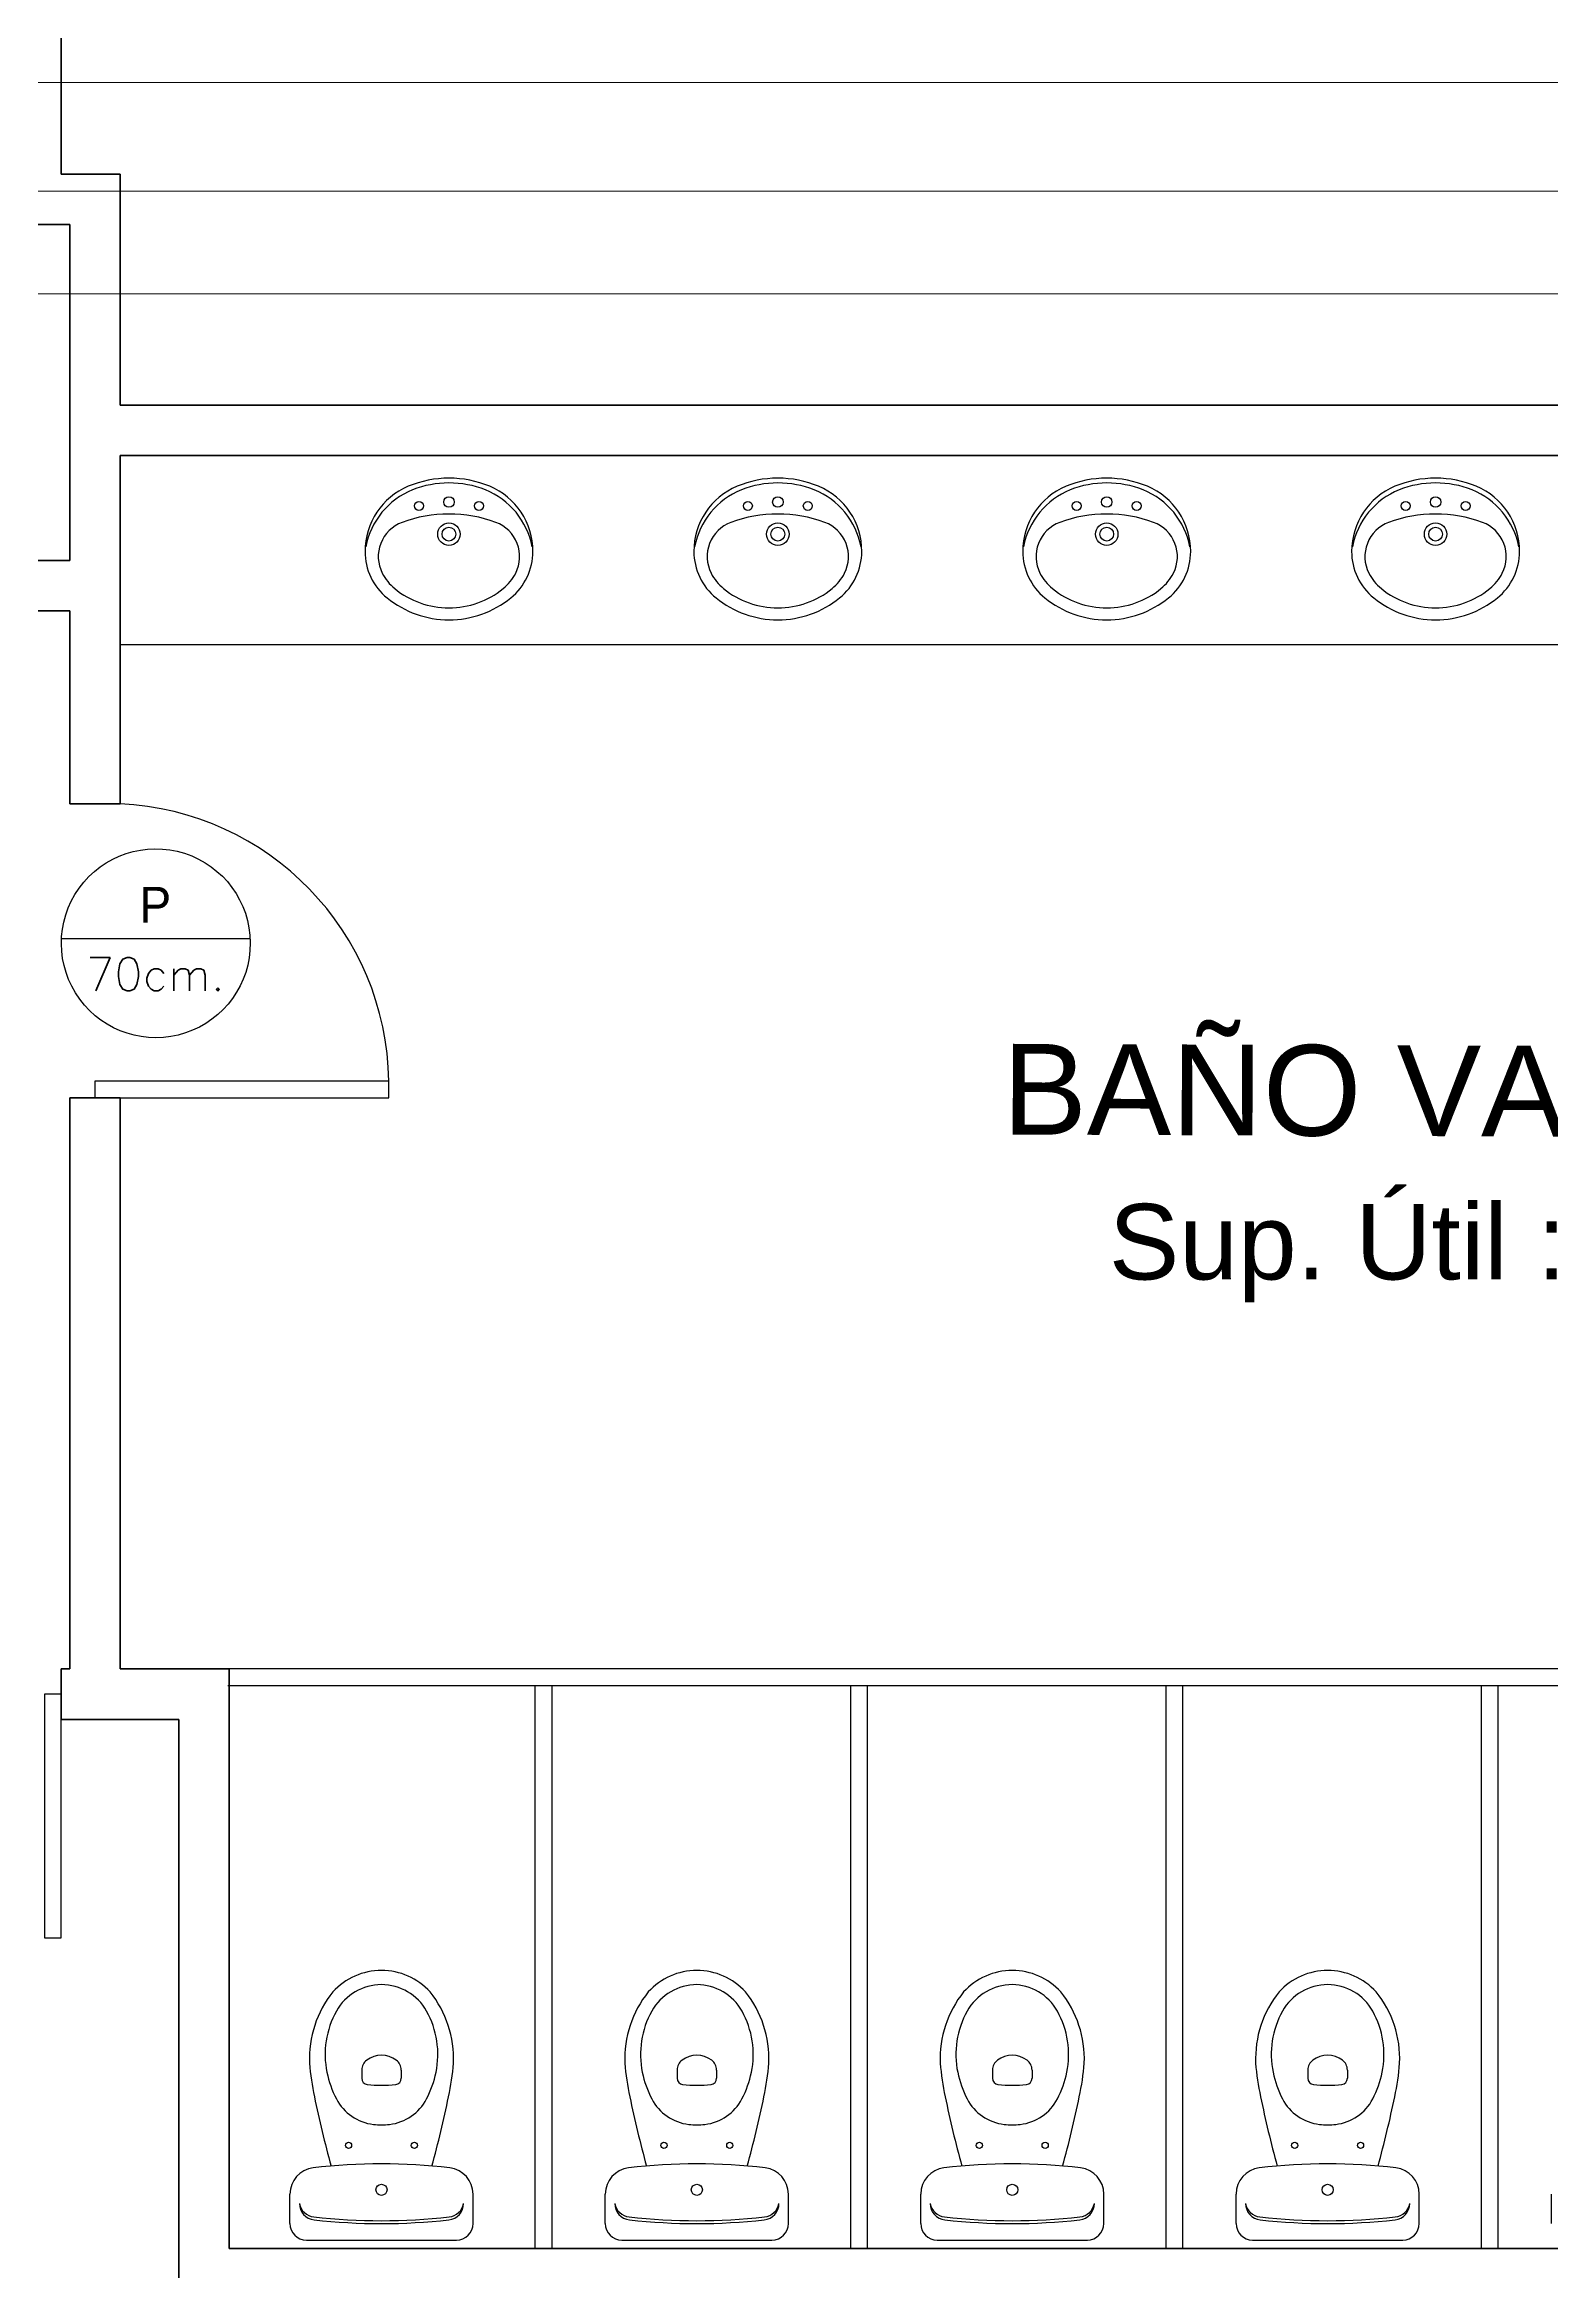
# Model space of a CAD drawing. Header units: inches. Extents: x -955375 to 106222, y -96450 to 64845.
# Drawn here: x 19552 to 23223, y 6462 to 11886 of the extents above; entities that cross this region are included whole.
import ezdxf

# ---------------------------------------------------------------- set-up
doc = ezdxf.new("R2010")
doc.units = ezdxf.units.IN
doc.header["$MEASUREMENT"] = 0
doc.linetypes.add('CONTINUA', pattern=[0])
for name, color, linetype in [('023_MUROS_2', 7, 'Continuous'), ('A_TEXTOLOCAL', 3, 'Continuous'), ('cimentacion', 2, 'Continuous'), ('DIBUJO', 2, 'Continuous')]:
    doc.layers.add(name, color=color, linetype=linetype)
doc.layers.add('ACHUTECH', color=24, linetype='Continuous', lineweight=18)
doc.styles.add('ROMANS', font='romans')
doc.styles.get("Standard").update_dxf_attribs({"font": 'isocp2.shx'})
doc.styles.add('TEXTO-100', font='romans.shx', dxfattribs={"height": 0.15})
doc.dimstyles.new('SUPERPEQUEÑA', dxfattribs={"dimtxt": 0.1, "dimasz": 0.05, "dimexe": 0.1, "dimexo": 0.15, "dimgap": 0.05, "dimtad": 1, "dimzin": 0, "dimdsep": 46, "dimtxsty": 'Standard', "dimblk1": 'CRUZZ', "dimblk2": 'CRUZZ', "dimsah": 1, "dimcen": 0.03, "dimse1": 1, "dimse2": 1, "dimclrd": 109, "dimclre": 4, "dimclrt": 173, "dimadec": 0, "dimazin": 0, "dimtfac": 1, "dimtix": 1, "dimtmove": 1, "dimatfit": 3, "dimldrblk": 'CRUZZ', "dimfxl": 1, "dimtolj": 1, "dimtzin": 0, "dimlwd": -1, "dimarcsym": 0})

# ---------------------------------------------------------------- blocks, each defined once
blk = doc.blocks.new('CRUZ')
at = {"layer": 'DIBUJO', "color": 7, "lineweight": -3}
for p, q in [((-0.2186156304733231, 0), (0.2186156304733231, 0)), ((0, 0.2186156304733231), (0, -0.2186156304733231))]:
    blk.add_line(p, q, dxfattribs=at)
at = {"layer": 'DIBUJO', "color": 7, "lineweight": -3, "const_width": 0.05}
blk.add_lwpolyline([(-0.025000000000091, 0, 1), (0.025000000000091, 0, 1)], format="xyb", close=True, dxfattribs=at)
blk = doc.blocks.new('CRUZZ')
at = {"layer": 'DIBUJO', "color": 3, "xscale": 10, "yscale": 10, "zscale": 10}
blk.add_blockref('CRUZ', (0, 0), dxfattribs=at)
blk = doc.blocks.new('*D213')
at = {"layer": 'ACHUTECH', "color": 7, "ltscale": 500, "transparency": 16777216}
blk.add_line((17219.50589127605, 11279.21464731233), (19612.83094884473, 11279.21464731233), dxfattribs=at)
at = {"layer": 'Defpoints', "color": 0, "linetype": 'CONTINUA', "ltscale": 500, "transparency": 16777216}
for p in [(19612.88094884473, 11448.23642613687), (19612.88094884473, 11279.21464731233), (17219.45589127605, 10179.92571187011)]:
    blk.add_point(p, dxfattribs=at)
at = {"layer": 'ACHUTECH', "color": 7, "linetype": 'CONTINUA', "ltscale": 500, "transparency": 16777216, "xscale": 0.05, "yscale": 0.05, "zscale": 0.05, "rotation": 180}
blk.add_blockref('CRUZZ', (17219.45589127605, 11279.21464731233), dxfattribs=at)
at = {"layer": 'ACHUTECH', "color": 7, "linetype": 'CONTINUA', "ltscale": 500, "transparency": 16777216, "xscale": 0.05, "yscale": 0.05, "zscale": 0.05}
blk.add_blockref('CRUZZ', (19612.88094884473, 11279.21464731233), dxfattribs=at)
at = {"layer": 'ACHUTECH', "color": 7, "linetype": 'CONTINUA', "lineweight": 13, "ltscale": 500, "transparency": 16777216, "insert": (18416.16842006039, 11279.30966207611), "char_height": 0.15, "attachment_point": 5}
blk.add_mtext('\\A1;2393.43', dxfattribs=at)
blk = doc.blocks.new('*D214')
at = {"layer": 'ACHUTECH', "color": 7, "ltscale": 500, "transparency": 16777216}
blk.add_line((19612.93094884473, 11279.21464731233), (19735.57069538647, 11279.21464731233), dxfattribs=at)
at = {"layer": 'Defpoints', "color": 0, "linetype": 'CONTINUA', "ltscale": 500, "transparency": 16777216}
for p in [(19735.62069538647, 11570.97617267899), (19612.88094884473, 11448.23642613687), (19735.62069538647, 11279.21464731233)]:
    blk.add_point(p, dxfattribs=at)
at = {"layer": 'ACHUTECH', "color": 7, "linetype": 'CONTINUA', "ltscale": 500, "transparency": 16777216, "xscale": 0.05, "yscale": 0.05, "zscale": 0.05, "rotation": 180}
blk.add_blockref('CRUZZ', (19612.88094884473, 11279.21464731233), dxfattribs=at)
at = {"layer": 'ACHUTECH', "color": 7, "linetype": 'CONTINUA', "ltscale": 500, "transparency": 16777216, "xscale": 0.05, "yscale": 0.05, "zscale": 0.05}
blk.add_blockref('CRUZZ', (19735.62069538647, 11279.21464731233), dxfattribs=at)
at = {"layer": 'ACHUTECH', "color": 7, "linetype": 'CONTINUA', "lineweight": 13, "ltscale": 500, "transparency": 16777216, "insert": (19674.2508221156, 11279.30966207611), "char_height": 0.15, "attachment_point": 5}
blk.add_mtext('\\A1;122.74', dxfattribs=at)
blk = doc.blocks.new('*D215')
at = {"layer": 'ACHUTECH', "color": 7, "ltscale": 500, "transparency": 16777216}
blk.add_line((19735.67069538647, 11279.21464731233), (26145.65395854078, 11279.21464731233), dxfattribs=at)
at = {"layer": 'Defpoints', "color": 0, "linetype": 'CONTINUA', "ltscale": 500, "transparency": 16777216}
for p in [(19735.62069538647, 11570.97617267899), (26145.70395854078, 11279.21464731233), (26145.70395854078, 10885.6792544862)]:
    blk.add_point(p, dxfattribs=at)
at = {"layer": 'ACHUTECH', "color": 7, "linetype": 'CONTINUA', "ltscale": 500, "transparency": 16777216, "xscale": 0.05, "yscale": 0.05, "zscale": 0.05, "rotation": 180}
blk.add_blockref('CRUZZ', (19735.62069538647, 11279.21464731233), dxfattribs=at)
at = {"layer": 'ACHUTECH', "color": 7, "linetype": 'CONTINUA', "ltscale": 500, "transparency": 16777216, "xscale": 0.05, "yscale": 0.05, "zscale": 0.05}
blk.add_blockref('CRUZZ', (26145.70395854078, 11279.21464731233), dxfattribs=at)
at = {"layer": 'ACHUTECH', "color": 7, "linetype": 'CONTINUA', "lineweight": 13, "ltscale": 500, "transparency": 16777216, "insert": (22940.66232696363, 11279.30964731233), "char_height": 0.15, "attachment_point": 5}
blk.add_mtext('\\A1;6410.08', dxfattribs=at)
blk = doc.blocks.new('*D219')
at = {"layer": 'ACHUTECH', "color": 7, "ltscale": 500, "transparency": 16777216}
blk.add_line((13107.72438212009, 11529.65980543495), (24747.44367918378, 11529.65980543495), dxfattribs=at)
at = {"layer": 'Defpoints', "color": 0, "linetype": 'CONTINUA', "ltscale": 500, "transparency": 16777216}
for p in [(24747.49367918378, 11529.65980543495), (13107.67438212009, 11008.41900102828), (24747.49367918378, 11008.41900102828)]:
    blk.add_point(p, dxfattribs=at)
at = {"layer": 'ACHUTECH', "color": 7, "linetype": 'CONTINUA', "ltscale": 500, "transparency": 16777216, "xscale": 0.05, "yscale": 0.05, "zscale": 0.05, "rotation": 180}
blk.add_blockref('CRUZZ', (13107.67438212009, 11529.65980543495), dxfattribs=at)
at = {"layer": 'ACHUTECH', "color": 7, "linetype": 'CONTINUA', "ltscale": 500, "transparency": 16777216, "xscale": 0.05, "yscale": 0.05, "zscale": 0.05}
blk.add_blockref('CRUZZ', (24747.49367918378, 11529.65980543495), dxfattribs=at)
at = {"layer": 'ACHUTECH', "color": 7, "linetype": 'CONTINUA', "lineweight": 13, "ltscale": 500, "transparency": 16777216, "insert": (18927.58403065193, 11529.75485645066), "char_height": 0.15, "attachment_point": 5}
blk.add_mtext('\\A1;11639.82', dxfattribs=at)
blk = doc.blocks.new('*D222')
at = {"layer": 'ACHUTECH', "color": 7, "ltscale": 500, "transparency": 16777216}
blk.add_line((26268.39370508264, 11793.71590747478), (10663.15776349277, 11793.71590747478), dxfattribs=at)
at = {"layer": 'Defpoints', "color": 0, "linetype": 'CONTINUA', "ltscale": 500, "transparency": 16777216}
for p in [(10663.10776349278, 11793.71590747478), (10663.10776349278, 11008.41900102828), (26268.44370508263, 11008.41900102828)]:
    blk.add_point(p, dxfattribs=at)
at = {"layer": 'ACHUTECH', "color": 7, "linetype": 'CONTINUA', "ltscale": 500, "transparency": 16777216, "xscale": 0.05, "yscale": 0.05, "zscale": 0.05, "rotation": 180}
blk.add_blockref('CRUZZ', (10663.10776349278, 11793.71590747478), dxfattribs=at)
at = {"layer": 'ACHUTECH', "color": 7, "linetype": 'CONTINUA', "ltscale": 500, "transparency": 16777216, "xscale": 0.05, "yscale": 0.05, "zscale": 0.05}
blk.add_blockref('CRUZZ', (26268.44370508263, 11793.71590747478), dxfattribs=at)
at = {"layer": 'ACHUTECH', "color": 7, "linetype": 'CONTINUA', "lineweight": 13, "ltscale": 500, "transparency": 16777216, "insert": (18465.7757342877, 11793.81090747478), "char_height": 0.15, "attachment_point": 5}
blk.add_mtext('\\A1;15605.34', dxfattribs=at)

msp = doc.modelspace()

# ---------------------------------------------------------------- linework, layer by layer
at = {"color": 7}
for p, q in [((19735.62069538647, 10425.40520495379), (26145.70395854078, 10425.40520495371)), ((20051.54836530003, 9708.33018282288), (19592.84348893234, 9708.33018282288)), ((26145.70395854078, 7929.697025267305), (19998.4883192307, 7929.69702526708)), ((26145.70395854078, 7888.783776419994), (19998.4883192307, 7888.783776419907)), ((20746.43364972111, 7888.783776419994), (20746.43364972111, 6518.189940034747)), ((20787.3468985684, 7888.783776419994), (20787.3468985684, 6518.189940034747)), ((21514.8356046347, 7888.783776419994), (21514.8356046347, 6518.189940034747)), ((21555.7488534814, 7888.783776419994), (21555.74885348198, 6518.189940034747)), ((22283.23755954828, 7888.783776419994), (22283.23755954828, 6518.189940034747)), ((22324.15080839557, 7888.783776419994), (22324.15080839557, 6518.189940034747)), ((23051.63951446221, 7888.783776420081), (23051.63951446221, 6518.189940034863)), ((23092.55276330962, 7888.783776420081), (23092.55276330962, 6518.189940034863)), ((20324.34121284869, 6952.677099782959), (20324.34121284869, 6932.543961182033)), ((20420.58075622173, 6952.677099782959), (20420.58075622173, 6932.543961182033)), ((21092.74316776227, 6952.677099782959), (21092.74316776227, 6932.543961182033)), ((21188.98271113532, 6952.677099782959), (21188.98271113532, 6932.543961182033)), ((21861.14512267586, 6952.677099782959), (21861.14512267586, 6932.543961182033)), ((21957.3846660489, 6952.677099782959), (21957.3846660489, 6932.543961182033)), ((22629.54707758991, 6952.677099782959), (22629.54707758991, 6932.543961182033)), ((22725.78662096295, 6952.677099782959), (22725.78662096295, 6932.543961182033)), ((20149.40579280315, 6578.746374161135), (20149.40579280315, 6650.518023048207)), ((20595.51617614808, 6578.746374161135), (20595.51617614808, 6650.518023048207)), ((20917.80774771662, 6578.746374161135), (20917.80774771662, 6650.518023048207)), ((21363.91813106178, 6578.746374161135), (21363.91813106178, 6650.518023048207)), ((21686.20970263021, 6578.746374161135), (21686.20970263021, 6650.518023048207)), ((22132.32008597537, 6578.746374161135), (22132.32008597537, 6650.518023048207)), ((22454.61165754437, 6578.746374161135), (22454.61165754437, 6650.518023048207)), ((22900.7220408893, 6578.746374161135), (22900.7220408893, 6650.518023048207)), ((23223.0136124583, 6578.746374161135), (23223.0136124583, 6650.518023048207)), ((20189.50560259154, 6538.646564458337), (20555.41636635981, 6538.646564458337)), ((20957.90755750512, 6538.646564458337), (21323.81832127328, 6538.646564458337)), ((21726.30951241871, 6538.646564458337), (22092.22027618698, 6538.646564458337)), ((22494.71146733264, 6538.646564458337), (22860.62223110092, 6538.646564458337))]:
    msp.add_line(p, q, dxfattribs=at)
for centre, radius in [((20463.82173032911, 10762.65908679709), 10.95890594432958), ((20536.88110328086, 10772.15680528677), 12.78539026838458), ((20609.94047631901, 10762.65908679709), 10.95890594432958), ((21265.08213822339, 10762.65908679709), 10.95890594432958), ((21338.14151117502, 10772.15680528677), 12.78539026838458), ((21411.2008842134, 10762.65908679709), 10.95890594432958), ((22066.34254611754, 10762.65908679709), 10.95890594432958), ((22139.40191906941, 10772.15680528677), 12.78539026838458), ((22212.46129210767, 10762.65908679709), 10.95890594432958), ((22867.60295401193, 10762.65908679709), 10.95890594432958), ((22940.66232696368, 10772.15680528677), 12.78539026838458), ((23013.72170000183, 10762.65908679709), 10.95890594432958), ((20536.88110328086, 10693.98327621934), 27.39726486082405), ((20536.88110328086, 10693.98327621934), 16.80365578130545), ((21338.14151117502, 10693.98327621934), 27.39726486082405), ((21338.14151117502, 10693.98327621934), 16.80365578130545), ((22139.40191906941, 10693.98327621934), 27.39726486082405), ((22139.40191906941, 10693.98327621934), 16.80365578130545), ((22940.66232696368, 10693.98327621934), 27.39726486082405), ((22940.66232696368, 10693.98327621934), 16.80365578130545), ((20292.26136513706, 6769.220470376931), 7.518714322996701), ((20452.66060393337, 6769.220470376931), 7.518714322996701), ((21060.66332005052, 6769.220470376931), 7.518714322996701), ((21221.06255884695, 6769.220470376931), 7.518714322996701), ((21829.06527496422, 6769.220470376931), 7.518714322996701), ((21989.46451376054, 6769.220470376931), 7.518714322996701), ((22597.46722987828, 6769.220470376931), 7.518714322996701), ((22757.8664686747, 6769.220470376931), 7.518714322996701), ((20372.46098447556, 6660.950984100862), 13.53368578139402), ((20372.46098447556, 6660.950984100862), 13.53368578139402), ((21140.86293938926, 6660.950984100862), 13.53368578139402), ((21140.86293938926, 6660.950984100862), 13.53368578139402), ((21909.26489430273, 6660.950984100862), 13.53368578139402), ((21909.26489430273, 6660.950984100862), 13.53368578139402), ((22677.66684921689, 6660.950984100862), 13.53368578139402), ((22677.66684921689, 6660.950984100862), 13.53368578139402)]:
    msp.add_circle(centre, radius, dxfattribs=at)
for centre, radius, start, end in [((20504.00438544806, 10651.9741367649), 171.6895264611637, 112.7144099779081, 180), ((20519.16348993834, 10627.3905941694), 188.4589119283193, 112.179259059874, 169.0032541323898), ((20536.88110328086, 10573.43531083476), 256.8319116439737, 90, 112.7144100504939), ((20536.88110328086, 10573.43531083476), 245.1424119700222, 90, 111.2532555393037), ((20536.88110328086, 10573.43531083476), 256.8319116439737, 67.28558994950612, 90), ((20536.88110328086, 10573.43531083476), 245.1424119700222, 68.74674446069629, 90), ((20554.59871653664, 10627.3905941694), 188.4589119283193, 10.99674586761019, 67.82074094012597), ((20569.75782102691, 10651.9741367649), 171.6895264611637, 0, 67.28559002209192), ((21305.26479334257, 10651.9741367649), 171.6895264611637, 112.7144099779081, 180), ((21320.42389783261, 10627.3905941694), 188.4589119283193, 112.179259059874, 169.0032541323898), ((21338.14151117502, 10573.43531083476), 256.8319116439737, 90, 112.7144100504939), ((21338.14151117502, 10573.43531083476), 245.1424119700222, 90, 111.2532555393037), ((21338.14151117502, 10573.43531083476), 256.8319116439737, 67.28558994950612, 90), ((21338.14151117502, 10573.43531083476), 245.1424119700222, 68.74674446069629, 90), ((21355.85912443103, 10627.3905941694), 188.4589119283193, 10.99674586761019, 67.82074094012597), ((21371.01822892119, 10651.9741367649), 171.6895264611637, 0, 67.28559002209192), ((22106.52520123673, 10651.9741367649), 171.6895264611637, 112.7144099779081, 180), ((22121.68430572701, 10627.3905941694), 188.4589119283193, 112.179259059874, 169.0032541323898), ((22139.40191906941, 10573.43531083476), 256.8319116439737, 90, 112.7144100504939), ((22139.40191906941, 10573.43531083476), 245.1424119700222, 90, 111.2532555393037), ((22139.40191906941, 10573.43531083476), 256.8319116439737, 67.28558994950612, 90), ((22139.40191906941, 10573.43531083476), 245.1424119700222, 68.74674446069629, 90), ((22157.1195323253, 10627.3905941694), 188.4589119283193, 10.99674586761019, 67.82074094012597), ((22172.27863681546, 10651.9741367649), 171.6895264611637, 0, 67.28559002209192), ((22907.785609131, 10651.9741367649), 171.6895264611637, 112.7144099779081, 180), ((22922.94471362128, 10627.3905941694), 188.4589119283193, 112.179259059874, 169.0032541323898), ((22940.66232696368, 10573.43531083476), 256.8319116439737, 90, 112.7144100504939), ((22940.66232696368, 10573.43531083476), 245.1424119700222, 90, 111.2532555393037), ((22940.66232696368, 10573.43531083476), 256.8319116439737, 67.28558994950612, 90), ((22940.66232696368, 10573.43531083476), 245.1424119700222, 68.74674446069629, 90), ((22958.37994021957, 10627.3905941694), 188.4589119283193, 10.99674586761019, 67.82074094012597), ((22973.53904470973, 10651.9741367649), 171.6895264611637, 0, 67.28559002209192), ((20536.88110328086, 10414.16587777632), 328.7671783298879, 90, 110.3584633327256), ((20536.88110328086, 10414.16587777632), 328.7671783298879, 69.64153666727435, 90), ((21338.14151117502, 10414.16587777632), 328.7671783298879, 90, 110.3584633327256), ((21338.14151117502, 10414.16587777632), 328.7671783298879, 69.64153666727435, 90), ((22139.40191906941, 10414.16587777632), 328.7671783298879, 90, 110.3584633327256), ((22139.40191906941, 10414.16587777632), 328.7671783298879, 69.64153666727435, 90), ((22940.66232696368, 10414.16587777632), 328.7671783298879, 90, 110.3584633327256), ((22940.66232696368, 10414.16587777632), 328.7671783298879, 69.64153666727435, 90), ((20453.38689696993, 10639.17418163292), 88.76713814906978, 110.3584631336768, 207.0689921926178), ((20620.37530959063, 10639.17418163292), 88.76713814906978, 332.9310078073822, 69.64153686632316), ((21254.64730486421, 10639.17418163292), 88.76713814906978, 110.3584631336768, 207.0689921926178), ((21421.6357174849, 10639.17418163292), 88.76713814906978, 332.9310078073822, 69.64153686632316), ((22055.90771275848, 10639.17418163292), 88.76713814906978, 110.3584631336768, 207.0689921926178), ((22222.89612537917, 10639.17418163292), 88.76713814906978, 332.9310078073822, 69.64153686632316), ((22857.16812065275, 10639.17418163292), 88.76713814906978, 110.3584631336768, 207.0689921926178), ((23024.15653327345, 10639.17418163292), 88.76713814906978, 332.9310078073822, 69.64153686632316), ((20478.43360490235, 10651.9741367649), 146.1187459243946, 180, 230.9170913990158), ((20595.32860157286, 10651.9741367649), 146.1187459243946, 309.0829086009842, 0), ((21279.69401279662, 10651.9741367649), 146.1187459243946, 180, 230.9170913990158), ((21396.58900946714, 10651.9741367649), 146.1187459243946, 309.0829086009842, 0), ((22080.95442069078, 10651.9741367649), 146.1187459243946, 180, 230.9170913990158), ((22197.84941736141, 10651.9741367649), 146.1187459243946, 309.0829086009842, 0), ((22882.21482858517, 10651.9741367649), 146.1187459243946, 180, 230.9170913990158), ((22999.10982525568, 10651.9741367649), 146.1187459243946, 309.0829086009842, 0), ((20478.43360490235, 10651.9741367649), 116.8949967395157, 207.0689971469502, 230.9170913990158), ((20595.32860157286, 10651.9741367649), 116.8949967395157, 309.0829086009842, 332.9310028530498), ((21279.69401279662, 10651.9741367649), 116.8949967395157, 207.0689971469502, 230.9170913990158), ((21396.58900946714, 10651.9741367649), 116.8949967395157, 309.0829086009842, 332.9310028530498), ((22080.95442069078, 10651.9741367649), 116.8949967395157, 207.0689971469502, 230.9170913990158), ((22197.84941736141, 10651.9741367649), 116.8949967395157, 309.0829086009842, 332.9310028530498), ((22882.21482858517, 10651.9741367649), 116.8949967395157, 207.0689971469502, 230.9170913990158), ((22999.10982525568, 10651.9741367649), 116.8949967395157, 309.0829086009842, 332.9310028530498), ((20536.88110328086, 10723.93761912589), 238.827175207704, 230.9170912788583, 270), ((20536.88110328086, 10723.93761912589), 209.603426022825, 230.9170912788583, 270), ((20536.88110328086, 10723.93761912589), 209.603426022825, 270, 309.0829087211417), ((20536.88110328086, 10723.93761912589), 238.827175207704, 270, 309.0829087211417), ((21338.14151117502, 10723.93761912589), 238.827175207704, 230.9170912788583, 270), ((21338.14151117502, 10723.93761912589), 209.603426022825, 230.9170912788583, 270), ((21338.14151117502, 10723.93761912589), 209.603426022825, 270, 309.0829087211417), ((21338.14151117502, 10723.93761912589), 238.827175207704, 270, 309.0829087211417), ((22139.40191906941, 10723.93761912589), 238.827175207704, 230.9170912788583, 270), ((22139.40191906941, 10723.93761912589), 209.603426022825, 230.9170912788583, 270), ((22139.40191906941, 10723.93761912589), 209.603426022825, 270, 309.0829087211417), ((22139.40191906941, 10723.93761912589), 238.827175207704, 270, 309.0829087211417), ((22940.66232696368, 10723.93761912589), 238.827175207704, 230.9170912788583, 270), ((22940.66232696368, 10723.93761912589), 209.603426022825, 230.9170912788583, 270), ((22940.66232696368, 10723.93761912589), 209.603426022825, 270, 309.0829087211417), ((22940.66232696368, 10723.93761912589), 238.827175207704, 270, 309.0829087211417), ((19704.93575875043, 9352.05232042144), 685.3642737362565, 0.8032803213943734, 87.43391168544012), ((20372.46098447556, 7034.88170972254), 160.3992388905959, 42.43622734035106, 137.5637726596489), ((20372.46098447556, 7034.88170972254), 125.8865697925424, 29.11614746206221, 150.8838525379378), ((21140.86293938926, 7034.88170972254), 160.3992388905959, 42.43622734035106, 137.5637726596489), ((21140.86293938926, 7034.88170972254), 125.8865697925424, 29.11614746206221, 150.8838525379378), ((21909.26489430273, 7034.88170972254), 160.3992388905959, 42.43622734035106, 137.5637726596489), ((21909.26489430273, 7034.88170972254), 125.8865697925424, 29.11614746206221, 150.8838525379378), ((22677.66684921689, 7034.88170972254), 160.3992388905959, 42.43622734035106, 137.5637726596489), ((22677.66684921689, 7034.88170972254), 125.8865697925424, 29.11614746206221, 150.8838525379378), ((20457.46257886175, 6980.098820922729), 260.6487631972182, 141.2868661130513, 182.3028313752587), ((20287.4593900896, 6980.098820922729), 260.6487631972182, 357.6971686247412, 38.7131338869487), ((21225.86453377533, 6980.098820922729), 260.6487631972182, 141.2868661130513, 182.3028313752587), ((21055.86134500307, 6980.098820922729), 260.6487631972182, 357.6971686247412, 38.7131338869487), ((21994.26648868892, 6980.098820922729), 260.6487631972182, 141.2868661130513, 182.3028313752587), ((21824.26329991665, 6980.098820922729), 260.6487631972182, 357.6971686247412, 38.7131338869487), ((22762.66844360285, 6980.098820922729), 260.6487631972182, 141.2868661130513, 182.3028313752587), ((22592.66525483082, 6980.098820922729), 260.6487631972182, 357.6971686247412, 38.7131338869487), ((20451.65810870354, 6990.771919074417), 216.5389725023043, 150.8838525379378, 191.6195177917741), ((20293.26386024769, 6990.771919074417), 216.5389725023043, 348.3804822082258, 29.11614746206221), ((21220.06006361713, 6990.771919074417), 216.5389725023043, 150.8838525379378, 191.6195177917741), ((21061.66581516139, 6990.771919074417), 216.5389725023043, 348.3804822082258, 29.11614746206221), ((21988.46201853071, 6990.771919074417), 216.5389725023043, 150.8838525379378, 191.6195177917741), ((21830.06777007498, 6990.771919074417), 216.5389725023043, 348.3804822082258, 29.11614746206221), ((22756.86397344476, 6990.771919074417), 216.5389725023043, 150.8838525379378, 191.6195177917741), ((22598.46972498891, 6990.771919074417), 216.5389725023043, 348.3804822082258, 29.11614746206221), ((20796.76524721598, 7015.55633547905), 601.4971458397343, 184.3794034577328, 192.2906656987053), ((20485.04443630273, 6997.636999221984), 250.6238107665559, 191.6195176068362, 207.4026760565464), ((20354.41607010079, 6952.677099782959), 30.0748572919867, 126.8698967005232, 180), ((20372.46098447556, 6928.61721398426), 60.1497145839734, 53.13010329947683, 126.8698967005232), ((20390.50589885056, 6952.677099782959), 30.0748572919867, 0, 53.13010329947683), ((20259.87753264862, 6997.636999221984), 250.6238107665559, 332.5973239434536, 348.3804823931638), ((19948.15672173537, 7015.55633547905), 601.4971458397343, 347.7093343012947, 355.6205965422672), ((21565.16720212945, 7015.55633547905), 601.4971458397343, 184.3794034577328, 192.2906656987053), ((21253.44639121631, 6997.636999221984), 250.6238107665559, 191.6195176068362, 207.4026760565464), ((21122.81802501425, 6952.677099782959), 30.0748572919867, 126.8698967005232, 180), ((21140.86293938926, 6928.61721398426), 60.1497145839734, 53.13010329947683, 126.8698967005232), ((21158.90785376426, 6952.677099782959), 30.0748572919867, 0, 53.13010329947683), ((21028.27948756209, 6997.636999221984), 250.6238107665559, 332.5973239434536, 348.3804823931638), ((20716.55867664884, 7015.55633547905), 601.4971458397343, 347.7093343012947, 355.6205965422672), ((22333.56915704315, 7015.55633547905), 601.4971458397343, 184.3794034577328, 192.2906656987053), ((22021.8483461299, 6997.636999221984), 250.6238107665559, 191.6195176068362, 207.4026760565464), ((21891.21997992772, 6952.677099782959), 30.0748572919867, 126.8698967005232, 180), ((21909.26489430273, 6928.61721398426), 60.1497145839734, 53.13010329947683, 126.8698967005232), ((21927.30980867773, 6952.677099782959), 30.0748572919867, 0, 53.13010329947683), ((21796.68144247579, 6997.636999221984), 250.6238107665559, 332.5973239434536, 348.3804823931638), ((21484.96063156243, 7015.55633547905), 601.4971458397343, 347.7093343012947, 355.6205965422672), ((23101.97111195708, 7015.55633547905), 601.4971458397343, 184.3794034577328, 192.2906656987053), ((22790.25030104395, 6997.636999221984), 250.6238107665559, 191.6195176068362, 207.4026760565464), ((22659.62193484189, 6952.677099782959), 30.0748572919867, 126.8698967005232, 180), ((22677.66684921689, 6928.61721398426), 60.1497145839734, 53.13010329947683, 126.8698967005232), ((22695.7117635919, 6952.677099782959), 30.0748572919867, 0, 53.13010329947683), ((22565.08339738972, 6997.636999221984), 250.6238107665559, 332.5973239434536, 348.3804823931638), ((22253.36258647659, 7015.55633547905), 601.4971458397343, 347.7093343012947, 355.6205965422672), ((20339.37864141503, 6932.543961182033), 15.0374286459934, 180, 263.3508354579861), ((20372.46098447556, 7216.333348717315), 300.7485729198671, 263.3508354579861, 276.6491645420139), ((20405.54332753609, 6932.543961182033), 15.0374286459934, 276.6491645420139, 0), ((21107.78059632873, 6932.543961182033), 15.0374286459934, 180, 263.3508354579861), ((21140.86293938926, 7216.333348717315), 300.7485729198671, 263.3508354579861, 276.6491645420139), ((21173.94528244979, 6932.543961182033), 15.0374286459934, 276.6491645420139, 0), ((21876.1825512422, 6932.543961182033), 15.0374286459934, 180, 263.3508354579861), ((21909.26489430273, 7216.333348717315), 300.7485729198671, 263.3508354579861, 276.6491645420139), ((21942.34723736326, 6932.543961182033), 15.0374286459934, 276.6491645420139, 0), ((22644.58450615636, 6932.543961182033), 15.0374286459934, 180, 263.3508354579861), ((22677.66684921689, 7216.333348717315), 300.7485729198671, 263.3508354579861, 276.6491645420139), ((22710.74919227742, 6932.543961182033), 15.0374286459934, 276.6491645420139, 0), ((22664.32811872766, 7390.366487703257), 2506.238107665559, 191.5743861293608, 195.5439936497989), ((20365.44351774782, 6935.63468066755), 115.9068214139742, 207.4026760565464, 263.7580850926843), ((20379.47845120364, 6935.63468066755), 115.9068214139742, 276.2419149073157, 332.5973239434536), ((18080.59385022369, 7390.366487703257), 2506.238107665559, 344.4560063502011, 348.4256138706392), ((23432.73007364113, 7390.366487703257), 2506.238107665559, 191.5743861293608, 195.5439936497989), ((21133.84547266129, 6935.63468066755), 115.9068214139742, 207.4026760565464, 263.7580850926843), ((21147.88040611711, 6935.63468066755), 115.9068214139742, 276.2419149073157, 332.5973239434536), ((18848.99580513727, 7390.366487703257), 2506.238107665559, 344.4560063502011, 348.4256138706392), ((24201.13202855483, 7390.366487703257), 2506.238107665559, 191.5743861293608, 195.5439936497989), ((21902.24742757499, 6935.63468066755), 115.9068214139742, 207.4026760565464, 263.7580850926843), ((21916.2823610307, 6935.63468066755), 115.9068214139742, 276.2419149073157, 332.5973239434536), ((19617.39776005074, 7390.366487703257), 2506.238107665559, 344.4560063502011, 348.4256138706392), ((24969.53398346877, 7390.366487703257), 2506.238107665559, 191.5743861293608, 195.5439936497989), ((22670.64938248893, 6935.63468066755), 115.9068214139742, 207.4026760565464, 263.7580850926843), ((22684.68431594463, 6935.63468066755), 115.9068214139742, 276.2419149073157, 332.5973239434536), ((20385.79971496491, 7390.366487703257), 2506.238107665559, 344.4560063502011, 348.4256138706392), ((20372.46098447556, 6999.79437617262), 180.4491437519203, 263.7580850926843, 276.2419149073157), ((21140.86293938926, 6999.79437617262), 180.4491437519203, 263.7580850926843, 276.2419149073157), ((21909.26489430273, 6999.79437617262), 180.4491437519203, 263.7580850926843, 276.2419149073157), ((22677.66684921689, 6999.79437617262), 180.4491437519203, 263.7580850926843, 276.2419149073157), ((20213.56548846457, 6650.518023048207), 64.1596955562383, 96.79305613268957, 180), ((20372.46098447556, 5316.60486309234), 1407.503321264978, 83.20694386731043, 96.79305613268957), ((20531.35648048679, 6650.518023048207), 64.1596955562383, 0, 83.20694386731043), ((20981.96744337803, 6650.518023048207), 64.1596955562383, 96.79305613268957, 180), ((21140.86293938926, 5316.60486309234), 1407.503321264978, 83.20694386731043, 96.79305613268957), ((21299.75843540025, 6650.518023048207), 64.1596955562383, 0, 83.20694386731043), ((21750.36939829174, 6650.518023048207), 64.1596955562383, 96.79305613268957, 180), ((21909.26489430273, 5316.60486309234), 1407.503321264978, 83.20694386731043, 96.79305613268957), ((22068.16039031395, 6650.518023048207), 64.1596955562383, 0, 83.20694386731043), ((22518.77135320578, 6650.518023048207), 64.1596955562383, 96.79305613268957, 180), ((22677.66684921689, 5316.60486309234), 1407.503321264978, 83.20694386731043, 96.79305613268957), ((22836.56234522789, 6650.518023048207), 64.1596955562383, 0, 83.20694386731043), ((20211.92391937321, 6634.737126886692), 40.09980972264893, 190.2428413606761, 263.7858613818868), ((20212.56299323474, 6627.606554704609), 40.09980972264893, 180, 263.7281164388455), ((20532.35897583557, 6627.606554704609), 40.09980972264893, 276.2718835611545, 0), ((20532.99804957825, 6634.737126886692), 40.09980972264893, 276.2141386181132, 349.7571586393239), ((20980.32587428668, 6634.737126886692), 40.09980972264893, 190.2428413606761, 263.7858613818868), ((20980.96494814832, 6627.606554704609), 40.09980972264893, 180, 263.7281164388455), ((21300.76093074915, 6627.606554704609), 40.09980972264893, 276.2718835611545, 0), ((21301.40000449184, 6634.737126886692), 40.09980972264893, 276.2141386181132, 349.7571586393239), ((21748.72782920038, 6634.737126886692), 40.09980972264893, 190.2428413606761, 263.7858613818868), ((21749.36690306179, 6627.606554704609), 40.09980972264893, 180, 263.7281164388455), ((22069.16288566274, 6627.606554704609), 40.09980972264893, 276.2718835611545, 0), ((22069.80195940542, 6634.737126886692), 40.09980972264893, 276.2141386181132, 349.7571586393239), ((22517.1297841142, 6634.737126886692), 40.09980972264893, 190.2428413606761, 263.7858613818868), ((22517.76885797584, 6627.606554704609), 40.09980972264893, 180, 263.7281164388455), ((22837.5648405769, 6627.606554704609), 40.09980972264893, 276.2718835611545, 0), ((22838.20391431935, 6634.737126886692), 40.09980972264893, 276.2141386181132, 349.7571586393239), ((20189.50560259154, 6578.746374161135), 40.09980972264893, 180, 270), ((20372.46098447556, 8082.489238777096), 1496.725397897872, 263.6694496282091, 276.3244776917988), ((20372.46098447556, 8082.489238777096), 1503.742864599335, 263.7281164388455, 276.2718835611545), ((20555.41636635981, 6578.746374161135), 40.09980972264893, 270, 0), ((20957.90755750512, 6578.746374161135), 40.09980972264893, 180, 270), ((21140.86293938926, 8082.489238777096), 1496.725397897872, 263.6694496282091, 276.3244776917988), ((21140.86293938926, 8082.489238777096), 1503.742864599335, 263.7281164388455, 276.2718835611545), ((21323.81832127328, 6578.746374161135), 40.09980972264893, 270, 0), ((21726.30951241871, 6578.746374161135), 40.09980972264893, 180, 270), ((21909.26489430273, 8082.489238777096), 1496.725397897872, 263.6694496282091, 276.3244776917988), ((21909.26489430273, 8082.489238777096), 1503.742864599335, 263.7281164388455, 276.2718835611545), ((22092.22027618698, 6578.746374161135), 40.09980972264893, 270, 0), ((22494.71146733264, 6578.746374161135), 40.09980972264893, 180, 270), ((22677.66684921689, 8082.489238777096), 1496.725397897872, 263.6694496282091, 276.3244776917988), ((22677.66684921689, 8082.489238777096), 1503.742864599335, 263.7281164388455, 276.2718835611545), ((22860.62223110092, 6578.746374161135), 40.09980972264893, 270, 0)]:
    msp.add_arc(centre, radius, start, end, dxfattribs=at)
msp.add_ellipse((19822.64612174698, 9697.273715031704), major_axis=(162.6829673062395, 162.6829673062465), ratio=0.9999999969877227, start_param=5.502992481792901, end_param=11.78617778897248, dxfattribs=at)
at = {"layer": '023_MUROS_2', "color": 7, "lineweight": 50}
for p, q in [((19592.42432442051, 11570.97617267899), (19592.42432442051, 15437.27818875121)), ((19735.62069538647, 11570.97617267899), (19592.42432442051, 11570.97617267899)), ((19735.62069538647, 11570.97617267899), (19735.62069538647, 11008.41900102828)), ((19612.88094884473, 11448.23642613687), (19469.68457787876, 11448.23642613687)), ((19612.88094884473, 11448.23642613687), (19612.88094884473, 10629.97144919066)), ((19735.62069538647, 11008.41900102828), (24747.49367918378, 11008.41900102805)), ((19735.62069538647, 10885.6792544862), (19735.62069538612, 10036.72934090437)), ((19735.62069538647, 10885.6792544862), (24747.4936791832, 10885.67925448599)), ((19612.88094884473, 10629.97144919066), (19306.03158248962, 10629.97144919066)), ((19612.88094884473, 10507.23170264857), (19306.03158248962, 10507.23170264857)), ((19612.88094884473, 10507.23170264857), (19612.88094884473, 10036.72934090455)), ((19612.88094884473, 10036.72934090455), (19735.62069538612, 10036.72934090437)), ((19612.88094884473, 9320.747486076078), (19612.88094884473, 7929.697025266993)), ((19612.88094884473, 9320.747486076078), (19735.62069538612, 9320.747486075874)), ((19735.62069538647, 9320.747486075874), (19735.62069538647, 7929.697025266993)), ((19592.42432442109, 7929.697025266993), (19612.88094884473, 7929.697025266993)), ((19592.42432442051, 7806.957278725102), (19592.42432442109, 7929.697025266993)), ((19735.62069538647, 7929.697025266993), (20001.55681289406, 7929.697025266993)), ((20001.55681289406, 7929.697025266993), (20001.55681289406, 6518.189940034426)), ((19592.42432442051, 7806.957278725102), (19878.81706635209, 7806.957278725102)), ((19878.81706635209, 7806.957278725102), (19878.81706635151, 6395.450193492601)), ((20001.55681289406, 6518.189940034747), (26145.70395854078, 6518.189940034747))]:
    msp.add_line(p, q, dxfattribs=at)
at = {"layer": 'A_TEXTOLOCAL', "color": 7, "lineweight": 30}
for p, q in [((20390.23267694363, 9361.660734923396), (19674.25082211508, 9361.660734923396)), ((19674.25082211508, 9361.660734923396), (19674.25082211508, 9320.747486076078)), ((20390.23267694363, 9320.747486076078), (20390.23267694363, 9361.660734923396)), ((19674.25082211508, 9320.747486076078), (20390.23267694363, 9320.747486076078)), ((19592.42432442051, 7868.327151996091), (19551.51107557322, 7868.327151996091)), ((19551.51107557322, 7868.327151996091), (19551.51107557322, 7275.085043709922)), ((19592.42432442051, 7275.085043709922), (19592.42432442051, 7868.327151996091)), ((19551.51107557322, 7275.085043709922), (19592.42432442051, 7275.085043709922))]:
    msp.add_line(p, q, dxfattribs=at)

# ---------------------------------------------------------------- texts
at = {"color": 7, "lineweight": 30, "insert": (19860.17490801035, 9834.733378705758), "char_height": 86.99218443044117, "width": 8943.08378672011, "attachment_point": 3}
msp.add_mtext('{\\Figes1003|c0;P }', dxfattribs=at)
at = {"color": 7, "insert": (22144.60424283035, 8822.858626363763), "char_height": 184.1096198129545, "width": 3003.667872464268, "attachment_point": 7}
msp.add_mtext('{\\fArial|b0|i0|c0|p34;Sup. Útil : 26,40 m2}', dxfattribs=at)
at = {"layer": 'A_TEXTOLOCAL', "color": 7, "insert": (24355.28166208914, 9442.962703237092), "char_height": 220.9315437755454, "width": 5909.33788010349, "attachment_point": 3, "rotation": 359.7791331870157, "style": 'TEXTO-100'}
msp.add_mtext('{\\fArial|b0|i0|c0|p34;BAÑO VARONES }', dxfattribs=at)
at = {"layer": 'cimentacion', "color": 7, "lineweight": 18, "ltscale": 0.3, "style": 'ROMANS', "width": 0.9954545454545324}
msp.add_text('70cm.', height=81.00823271770304, dxfattribs=at).set_placement((19652.38834953378, 9581.336578929971))

# ---------------------------------------------------------------- dimensions: what is measured, and where the dimension line sits
at = {"layer": 'ACHUTECH', "color": 7, "linetype": 'CONTINUA', "lineweight": 13, "ltscale": 500}
for base, p1, p2, picture, middle in [((10663.10776349278, 11793.71590747478), (26268.44370508263, 11008.41900102828), (10663.10776349278, 11008.41900102828), '*D222', (18465.7757342877, 11793.81090747478)), ((19735.62069538647, 11279.21464731233), (19612.88094884473, 11448.23642613687), (19735.62069538647, 11570.97617267899), '*D214', (19674.2508221156, 11279.30966207611)), ((26145.70395854078, 11279.21464731233), (19735.62069538647, 11570.97617267899), (26145.70395854078, 10885.6792544862), '*D215', (22940.66232696363, 11279.30964731233)), ((24747.49367918378, 11529.65980543495), (13107.67438212009, 11008.41900102828), (24747.49367918378, 11008.41900102828), '*D219', (18927.58403065193, 11529.75485645066)), ((19612.88094884473, 11279.21464731233), (17219.45589127605, 10179.92571187011), (19612.88094884473, 11448.23642613687), '*D213', (18416.16842006039, 11279.30966207611))]:
    dim = msp.add_linear_dim(base=base, p1=p1, p2=p2, dimstyle='SUPERPEQUEÑA', override={"dimtxt": 0.15, "dimgap": 0.02, "dimclrd": 7, "dimclrt": 7, "dimfxl": 0.2}, dxfattribs=at)
    dim.commit()
    dim.dimension.update_dxf_attribs({"geometry": picture, "text_midpoint": middle})

doc.saveas('drawing.dxf')
